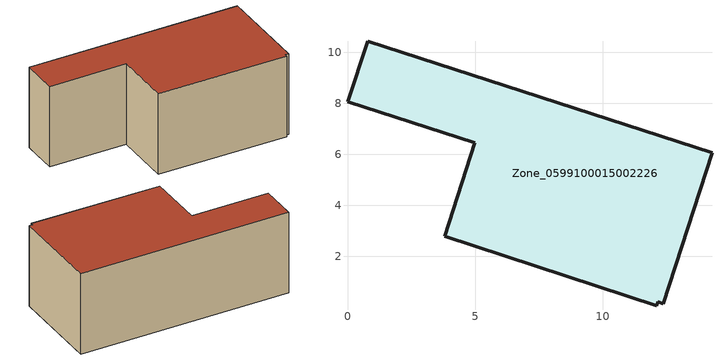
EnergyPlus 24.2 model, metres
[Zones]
Zone_0599100015002226
 floor ground (C_G): 0.79,10.43 14.27,6.07 12.37,0.15 12.15,0.22 12.1,0.07 3.8,2.79 4.98,6.45 0,8.05 z0.75
 wall outside (C_F): 14.27,6.07 0.79,10.43 0,8.05 4.98,6.45 3.8,2.79 12.1,0.07 12.15,0.22 12.37,0.15 14.27,6.07 z0.75:6.38
 roof outside (C_R): 12.37,0.15 14.27,6.07 0.79,10.43 0,8.05 4.98,6.45 3.8,2.79 12.1,0.07 12.15,0.22 z6.38
[BUILDING]
Pand.0599100015002226: North Axis=0; Terrain=City; Loads Convergence Tolerance Value=0.04; Temperature Convergence Tolerance Value=0.4; Solar Distribution=FullExterior; Maximum Number of Warmup Days=25; Minimum Number of Warmup Days=1
[Site:Location]
Rotterdam.The.Hague.AP_ZH_NLD Design_Conditions: Latitude=51.96; Longitude=4.45; Time Zone=1; Elevation=-4.5
[SITE:GROUNDTEMPERATURE:BUILDINGSURFACE]
18, 18, 18, 18, 18, 18, 18, 18, 18, 18, 18, 18
[MATERIAL] Thermal Absorptance=0.9; Solar Absorptance=0.7; Visible Absorptance=0.7
Name | Roughness | Thickness | Conductivity | Density | Specific Heat
G.TC.1965-1974 | MediumSmooth | 0.15 | 0.882353 | 540 | 1210
F.TC.1965-1974 | Rough | 0.3 | 0.697674 | 1920 | 840
R.TC.1965-1974 | MediumRough | 0.2 | 0.232558 | 1500 | 1000
[CONSTRUCTION]
C_G: G.TC.1965-1974
C_F: F.TC.1965-1974
C_R: R.TC.1965-1974
[ZONE]
Zone_0599100015002226: Type=1; Multiplier=1; Ceiling Height=Autocalculate; Volume=Autocalculate; Floor Area=autocalculate; Part of Total Floor Area=Yes
[ZONEINFILTRATION:DESIGNFLOWRATE]
Infil_Zone_0599100015002226: Zone or ZoneList or Space or SpaceList=Zone_0599100015002226; Schedule=AlwaysOn; Design Flow Rate Calculation Method=Flow/Area; Flow Rate per Floor Area=0.003; Constant Term Coefficient=1; Temperature Term Coefficient=0; Velocity Term Coefficient=0; Velocity Squared Term Coefficient=0
[HVACTEMPLATE:ZONE:IDEALLOADSAIRSYSTEM]
Zone_0599100015002226: Maximum Heating Supply Air Temperature=50; Minimum Cooling Supply Air Temperature=13; Maximum Heating Supply Air Humidity Ratio=0.0156; Minimum Cooling Supply Air Humidity Ratio=0.0077; Heating Limit=NoLimit; Cooling Limit=NoLimit; Dehumidification Control Type=ConstantSensibleHeatRatio; Cooling Sensible Heat Ratio=0.7; Dehumidification Setpoint=60; Humidification Control Type=None; Humidification Setpoint=30; Outdoor Air Method=None; Outdoor Air Flow Rate per Person=0.00944; Outdoor Air Flow Rate per Zone Floor Area=0; Outdoor Air Flow Rate per Zone=0; Demand Controlled Ventilation Type=None; Outdoor Air Economizer Type=NoEconomizer; Heat Recovery Type=None; Sensible Heat Recovery Effectiveness=0.7; Latent Heat Recovery Effectiveness=0.65
[ZONECONTROL:THERMOSTAT]
ThermostatControl_Zone_0599100015002226: Zone or ZoneList=Zone_0599100015002226; Control Type Schedule=DualSetpointControlType; Control 1=Thermostat_Zone_0599100015002226; Temperature Difference Between Cutout And Setpoint=0
[THERMOSTATSETPOINT:DUALSETPOINT]
Thermostat_Zone_0599100015002226: Heating Setpoint Temperature Schedule=HeatingSetpoint_Zone_0599100015002226; Cooling Setpoint Temperature Schedule=CoolingSetpoint_Zone_0599100015002226
[SCHEDULE:COMPACT]
HeatingSetpoint_Zone_0599100015002226: Through: 12/31, For: AllDays, Until: 24:00, 21
CoolingSetpoint_Zone_0599100015002226: Through: 12/31, For: AllDays, Until: 24:00, 24
DualSetpointControlType: Through: 12/31, For: AllDays, Until: 24:00, 4
AlwaysOn: Through: 12/31, For: AllDays, Until: 24:00, 1
